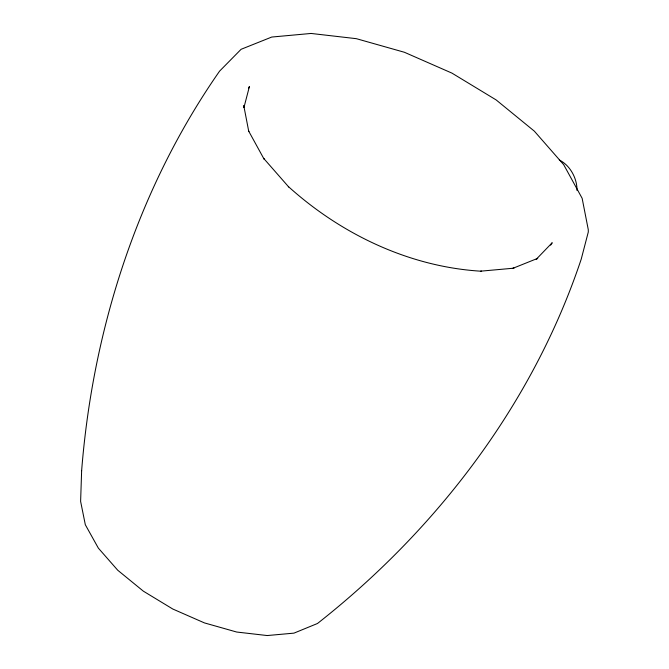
<?xml version="1.0" encoding="UTF-8"?>
<svg xmlns="http://www.w3.org/2000/svg" width="669" height="669" viewBox="0 0 669 669"><rect width="100%" height="100%" fill="white"/><g stroke="black" fill="none" stroke-linecap="round" stroke-linejoin="round"><path stroke-width="1" d="M243.884 107.492L243.767 105.61L248.784 131.601L248.508 130.79L264.004 159.005L263.661 158.386L288.682 186.927L288.347 186.551C341.374 234.384 409.629 266.973 481.429 271.229L480.76 271.162L513.976 268.169L512.362 268.528L537.751 258.334L536.187 259.346L552.218 242.722L550.612 245.138M577.013 190.473C577.188 178.364 570.197 165.435 559.276 159.966M243.968 107.433L249.42 86.485L248.609 88.249M81.635 470.675L80.615 501.39L85.323 524.739L98.36 548.128L117.744 570.239L143.35 591.162L172.786 609.024L204.463 622.914L236.667 632.029L267.224 635.55L293.967 633.133L317.474 623.5C436.79 529.664 532.992 403.775 581.261 259.02L588.302 231.992L588.277 229.659L582.139 198.3L563.699 164.691L534.33 131.141L496.155 99.94L451.951 73.122L404.394 52.266L356.343 38.677L311.077 33.45L271.739 37.046L241.099 49.297L219.591 71.131C137.873 188.215 92.815 328.939 81.635 470.675"/></g></svg>
